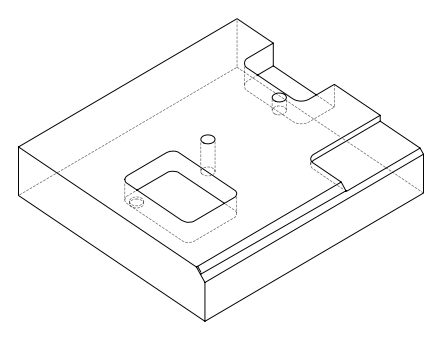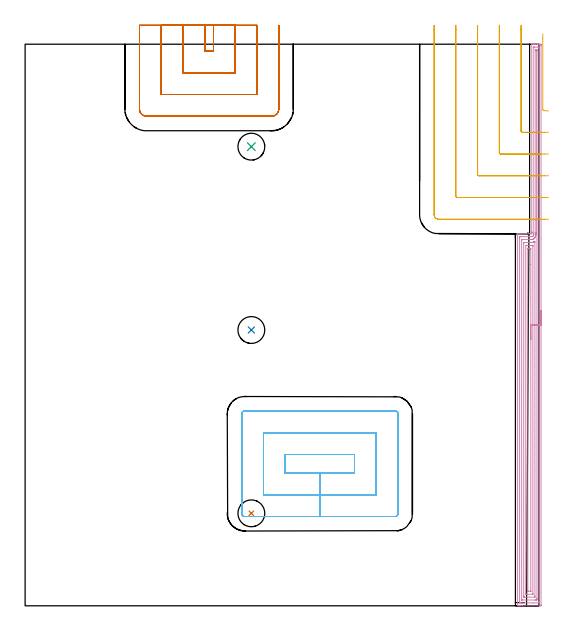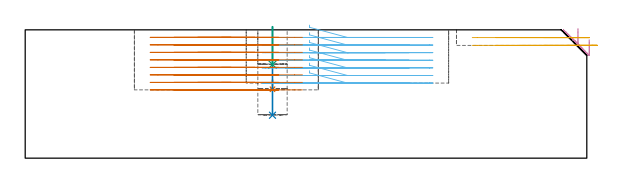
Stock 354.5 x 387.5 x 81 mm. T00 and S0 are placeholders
(PLAN: 7 operations, 2 tool changes, 44.6 min)
(1 INDEXABLE_INSERT_DRILL_BLIND_HOLE_FROM_SOLID | STEP1POCKET | NXT0302_008 | 0.03 min | 10006 mm3)
(2 INDEXABLE_INSERT_DRILL_BLIND_HOLE_FROM_SOLID_1 | STEP1POCKET_1 | NXT0302_008 | 0.23 min | 14409 mm3)
(3 INDEXABLE_INSERT_DRILL_BLIND_HOLE_FROM_SOLID_2 | STEP1POCKET_2 | NXT0302_008 | 0.1 min | 5821 mm3)
(4 AREA_MILL | FG_CHAMFER_SURFACE | UGT0205_001 | 15.76 min | 50741 mm3)
(5 MILL_CORNER_NOTCH_RECTANGULAR | CORNER_NOTCH_RECTANGULAR | UGT0201_094 | Follow Part, ap 5, ae 75% | 3.38 min | 90758 mm3)
(6 MILL_RECTANGULAR_POCKET | POCKET_RECTANGULAR_STRAIGHT | UGT0201_094 | Follow Part, ap 5, ae 75% | 11.39 min | 385364 mm3)
(7 MILL_SLOT | SLOT_PARTIAL_RECTANGULAR | UGT0201_094 | Follow Part, ap 5, ae 75% | 13.68 min | 259105 mm3)
(TOOL NXT0302_008 | Index. Insert Drill 18.5mm [880-D1850L25-05] | D18.5 PA176 FL93 Z2)
(TOOL UGT0205_001 | Chamfer Mill 20 x 3 x 45 deg. | D20 FL50 Z2)
(TOOL UGT0201_094 | End mill 20 mm | D20 FL38 Z4)
(OP 1 INDEXABLE_INSERT_DRILL_BLIND_HOLE_FROM_SOLID)
G17 G21 G94 G90
T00 M6
G54
G17 G0 G90 X156.1 Y63.8 S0 M3
G43 Z91. H1
G94 G81 G98 Z43.5 F250. R49.4
G80
M5
M2
(OP 2 INDEXABLE_INSERT_DRILL_BLIND_HOLE_FROM_SOLID_1)
G17 G21 G94 G90
T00 M6
G54
G17 G0 G90 X156.1 Y190.3 S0 M3
G43 Z91. H1
G94 G81 G98 Z27.1 F250. R83.
G80
M5
M2
(OP 3 INDEXABLE_INSERT_DRILL_BLIND_HOLE_FROM_SOLID_2)
G17 G21 G94 G90
T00 M6
G54
G17 G0 G90 X156.1 Y316.8 S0 M3
G43 Z91. H1
G94 G81 G98 Z59.1 F250. R83.
G80
M5
M2
(OP 4 AREA_MILL)
G17 G21 G94 G90
T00 M6
G54
G17 G0 G90 X356. Y203.75 S1061 M3
G43 Z91. H0
Z74.8
G94 G1 Y203.712 Z73.928 F250.
Y203.598 Z73.064
Y203.409 Z72.212
Y203.147 Z71.38
Y202.813 Z70.574
Y202.41 Z69.8
Y201.942 Z69.064
Y201.41 Z68.372
Y200.821 Z67.729
Y200.178 Z67.14
Y199.486 Z66.608
Y198.75 Z66.14
Y197.976 Z65.737
Y197.17 Z65.403
Y196.338 Z65.141
Y195.486 Z64.952
Y194.622 Z64.838
Y193.75 Z64.8
Y0.628
X355.997 Y0.283 Z64.802
X355.992 Y0.01 Z64.806
X355.715 Y0. Z65.082
X343.014 Z77.781
X341.597 Z79.199
X341.237 Z79.558
X340.245 Z80.555
X339.841 Y0.007 Z80.951
X339.803 Y0.01 Z80.988
X339.8 Y0.181 Z81.
Y256.336
X339.806 Y256.69 Z80.992
X340.247 Y256.7 Z80.552
X347.62 Z73.179
X348.344 Z72.45
X349.233 Z71.562
X349.414 Z71.386
X349.6 Z71.2
Y257.075
X349.599 Y257.23 Z71.199
X349.592 Y257.401 Z71.19
Y257.677
X349.6 Y257.696 Z71.2
Y257.725
X349.598 Y257.74 Z71.193
X349.599 Y257.826 Z71.194
X349.6 Y257.882 Z71.197
Y257.949 Z71.2
Y387.319
X349.603 Y387.491 Z71.188
X349.631 Y387.5 Z71.16
X350.022 Z70.777
X350.289 Z70.511
X351.009 Z69.786
X352.258 Z68.539
X353.675 Z67.121
X354.299 Z66.497
X355.187 Z65.609
X355.451 Y387.498 Z65.345
X355.991 Y387.492 Z64.806
X355.994 Y387.418 Z64.803
X355.999 Y386.872 Z64.801
X356. Y386.32 Z64.8
Y193.75
X354.586 Z66.214
X354.585 Y2.416 Z66.215
Y2.394
X354.563 Y2.01 Z66.237
X354.087 Y2.002 Z66.713
X350.535 Y2. Z70.265
X342.125 Z78.675
X341.649 Y2.002 Z79.151
X341.237 Y2.01 Z79.563
X341.215 Y2.416 Z79.585
Y2.439
X341.214 Y253.654 Z79.586
X341.216 Y254.548 Z79.584
X341.217 Y254.568 Z79.583
X341.237 Y254.69 Z79.563
X341.975 Y254.699 Z78.825
X342.125 Y254.7 Z78.675
X349.081 Z71.719
X349.233 Y254.702 Z71.567
X349.601 Y254.71 Z71.199
X349.773 Y254.725 Z71.027
X349.911 Y254.759 Z70.889
X350.121 Y254.851 Z70.679
X350.338 Y255.006 Z70.462
X350.448 Y255.112 Z70.352
X350.549 Y255.231 Z70.251
X350.691 Y255.442 Z70.109
X350.798 Y255.655 Z70.002
X350.902 Y255.944 Z69.898
X350.948 Y256.129 Z69.852
X350.989 Y256.336 Z69.811
X350.992 Y256.353 Z69.808
X351.009 Y256.536 Z69.791
X351.014 Y257.225 Z69.786
Y385.306
X351.015 Y385.417 Z69.785
X351.018 Y385.472 Z69.782
X351.021 Y385.49 Z69.779
X351.071 Y385.493 Z69.729
X351.485 Y385.499 Z69.315
X353.675 Y385.5 Z67.125
X354.151 Y385.498 Z66.649
X354.563 Y385.49 Z66.237
X354.585 Y385.084 Z66.215
Y385.061
X354.586 Y193.75 Z66.214
X353.172 Z67.628
X353.171 Y5.099 Z67.629
X353.17 Y4.712 Z67.63
X353.167 Y4.205 Z67.633
X353.165 Y4.02 Z67.635
X352.983 Y4.006 Z67.817
X352.786 Y4.003 Z68.014
X352.101 Y4. Z68.699
X351.898 Z68.902
X343.014 Y4.001 Z77.786
X342.811 Y4.004 Z77.989
X342.675 Y4.008 Z78.125
X342.635 Y4.011 Z78.165
X342.633 Y4.029 Z78.167
X342.631 Y4.075 Z78.169
X342.629 Y4.205 Z78.171
Y251.865
X342.63 Y252.252 Z78.17
X342.634 Y252.64 Z78.166
X342.635 Y252.685 Z78.165
X342.652 Y252.69 Z78.148
X342.703 Y252.695 Z78.097
X342.807 Y252.698 Z77.993
X343.014 Y252.7 Z77.786
X343.073 Z77.727
X348.344 Z72.456
X349.233 Y252.702 Z71.567
X349.289 Y252.703 Z71.511
X350.074 Y252.759 Z70.726
X350.111 Y252.769 Z70.689
X350.121 Y252.772 Z70.679
X350.322 Y252.845 Z70.478
X350.489 Y252.918 Z70.311
X350.726 Y253.044 Z70.074
X351.009 Y253.245 Z69.791
X351.223 Y253.438 Z69.577
X351.421 Y253.654 Z69.379
X351.625 Y253.928 Z69.175
X351.898 Y254.387 Z68.902
X351.952 Y254.493 Z68.848
X351.976 Y254.548 Z68.824
X352.197 Y255.141 Z68.603
X352.276 Y255.442 Z68.524
X352.359 Y255.872 Z68.441
X352.41 Y256.336 Z68.39
X352.418 Y256.706 Z68.382
X352.425 Y257.23 Z68.375
X352.427 Y257.591 Z68.373
X352.428 Y266.229 Z68.372
X352.429 Y382.761 Z68.371
X352.431 Y383.295 Z68.369
X352.434 Y383.474 Z68.366
X352.435 Y383.488 Z68.365
X352.462 Y383.493 Z68.339
X352.515 Y383.497 Z68.285
X352.583 Y383.5 Z68.217
X352.786 Y383.499 Z68.014
X352.989 Y383.496 Z67.811
X353.125 Y383.492 Z67.675
X353.165 Y383.489 Z67.635
X353.167 Y383.471 Z67.633
X353.169 Y383.425 Z67.631
X353.171 Y383.295 Z67.629
X353.172 Y193.75 Z67.628
X351.757 Z69.043
Y6.887
X351.753 Y6.138 Z69.047
X351.75 Y6.028 Z69.05
X351.747 Y6.009 Z69.053
X351.725 Y6.007 Z69.075
X351.67 Y6.004 Z69.13
X351.45 Y6.001 Z69.35
X344.348 Z76.452
X344.13 Y6.003 Z76.67
X344.076 Y6.007 Z76.724
X344.053 Y6.01 Z76.747
X344.05 Y6.023 Z76.75
X344.048 Y6.097 Z76.752
X344.043 Y6.745 Z76.757
Y6.887
Y250.077
X344.045 Y250.454 Z76.755
X344.048 Y250.641 Z76.752
X344.049 Y250.68 Z76.751
X344.084 Y250.69 Z76.716
X344.176 Y250.696 Z76.624
X344.791 Y250.699 Z76.009
X345.06 Y250.7 Z75.74
X348.613 Y250.701 Z72.187
X349.233 Y250.71 Z71.567
X349.483 Y250.719 Z71.317
X350.121 Y250.77 Z70.679
X350.297 Y250.794 Z70.503
X350.843 Y250.971 Z69.957
X350.957 Y251.024 Z69.843
X351.009 Y251.052 Z69.791
X351.282 Y251.205 Z69.518
X351.515 Y251.357 Z69.285
X351.75 Y251.51 Z69.05
X351.756 Y251.114 Z69.044
X351.757 Y250.971 Z69.043
Y193.75
X350.343 Z70.457
Y8.228
X350.341 Y8.079 Z70.459
X350.338 Y8.026 Z70.462
X350.335 Y8.009 Z70.465
X350.329 Y8.006 Z70.471
X350.289 Y8.003 Z70.511
X350.121 Y8.001 Z70.679
X349.903 Y8. Z70.897
X345.46 Y8.001 Z75.34
X345.458 Y8.003 Z75.342
Y8.004
X345.457 Y248.512 Z75.343
X345.458 Y248.587 Z75.342
X345.461 Y248.646 Z75.339
X345.463 Y248.68 Z75.337
X345.477 Y248.69 Z75.323
X345.679 Y248.694 Z75.121
X346.16 Y248.699 Z74.64
X348.344 Y248.701 Z72.456
X348.822 Y248.702 Z71.978
X349.233 Y248.71 Z71.567
X349.683 Y248.73 Z71.117
X350.336 Y248.77 Z70.464
X350.339 Y248.661 Z70.461
X350.341 Y248.513 Z70.459
X350.343 Y248.289 Z70.457
Y248.065
Y193.75
X348.929 Z71.871
Y10.463
X348.927 Y10.169 Z71.873
X348.924 Y10.023 Z71.876
X348.923 Y10.012 Z71.877
X348.91 Y10.008 Z71.89
X348.87 Y10.003 Z71.93
X348.804 Y10.001 Z71.996
X347.026 Y10.002 Z73.774
X346.891 Y10.008 Z73.909
X346.88 Y10.01 Z73.92
X346.877 Y10.022 Z73.923
X346.874 Y10.066 Z73.926
X346.872 Y10.157 Z73.928
X346.871 Y246.195 Z73.929
X346.873 Y246.501 Z73.927
X346.876 Y246.647 Z73.924
X346.878 Y246.68 Z73.922
X346.884 Y246.69 Z73.916
X346.928 Y246.693 Z73.872
X347.06 Y246.697 Z73.74
X347.258 Y246.7 Z73.542
X347.456 Z73.344
X348.147 Z72.653
X348.344 Y246.698 Z72.456
X348.542 Y246.695 Z72.258
X348.922 Y246.687 Z71.878
X348.924 Y246.501 Z71.876
X348.928 Y245.913 Z71.872
X348.929 Y235.406 Z71.871
Y193.75
Y192.878 Z71.909
Y192.014 Z72.023
Y191.162 Z72.212
Y190.33 Z72.474
Y189.524 Z72.808
Y188.75 Z73.211
Y188.014 Z73.68
Y187.322 Z74.211
Y186.679 Z74.8
Y186.09 Z75.443
Y185.558 Z76.135
Y185.09 Z76.871
Y184.687 Z77.645
Y184.353 Z78.451
Y184.091 Z79.283
Y183.902 Z80.135
Y183.788 Z81.
Y183.75 Z81.871
G0 Z91.
M5
M2
(OP 5 MILL_CORNER_NOTCH_RECTANGULAR)
G17 G21 G94 G90
T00 M6
G54
G17 G0 G90 X342.2 Y400.5 S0 M3
G43 Z91. H0
Z76.1
G94 G1 Y397.5 F250.
Y327.694 F500.
G3 X343.194 Y326.7 R1.
G1 X353.2
X356.2 F250.
G0 Z91.
X327.2 Y400.5
Z76.1
G1 Y397.5
Y312.694 F500.
G3 X328.194 Y311.7 R1.
G1 X353.2
X356.2 F250.
G0 Z91.
X312.2 Y400.5
Z76.1
G1 Y397.5
Y297.695 F500.
G3 X313.195 Y296.7 R1.
G1 X353.2
X356.2 F250.
G0 Z91.
X297.2 Y400.5
Z76.1
G1 Y397.5
Y282.695 F500.
G3 X298.195 Y281.7 R1.
G1 X353.2
X356.2 F250.
G0 Z91.
X282.2 Y400.5
Z76.1
G1 Y397.5
Y269.9 F500.
G3 X285.4 Y266.7 R3.2
G1 X353.2
X356.2 F250.
G0 Z91.
X357.2 Y394.643
Z71.2
G1 Y391.643
Y342.693 F500.
G3 X358.099 Y341.705 R1.
G1 X361.083 Y341.402 F250.
G0 Z91.
X342.2 Y400.5
Z71.2
G1 Y397.5
Y327.694 F500.
G3 X343.194 Y326.7 R1.
G1 X358.099
X361.099 F250.
G0 Z91.
X327.2 Y400.5
Z71.2
G1 Y397.5
Y312.694 F500.
G3 X328.194 Y311.7 R1.
G1 X358.099
X361.099 F250.
G0 Z91.
X312.2 Y400.5
Z71.2
G1 Y397.5
Y297.695 F500.
G3 X313.195 Y296.7 R1.
G1 X358.099
X361.099 F250.
G0 Z91.
X297.2 Y400.5
Z71.2
G1 Y397.5
Y282.695 F500.
G3 X298.195 Y281.7 R1.
G1 X358.099
X361.099 F250.
G0 Z91.
X282.2 Y400.5
Z71.2
G1 Y397.5
Y269.9 F500.
G3 X285.4 Y266.7 R3.2
G1 X358.099
X361.099 F250.
G0 Z91.
M5
M2
(OP 6 MILL_RECTANGULAR_POCKET)
G17 G21 G94 G90
T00 M6
G54
G17 G0 G90 X179.5 Y96.81 S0 M3
G43 Z91. H0
Z84.
G94 G1 Y91.6 Z82.604 F250.
X203.4 Z76.2
X227.3 F500.
Y104.4
X179.5
Y91.6
X203.4
Y76.6
X242.3
Y119.4
X164.5
Y76.6
X203.4
Y61.6
X255.3
G3 X257.3 Y63.6 R2.
G1 Y132.4
G3 X255.3 Y134.4 R2.
G1 X151.5
G3 X149.5 Y132.4 R2.
G1 Y63.6
G3 X151.5 Y61.6 R2.
G1 X203.4
X204.4
G0 X179.5 Y96.81 Z79.2
G1 Y91.6 Z77.804 F250.
X203.4 Z71.4
X227.3 F500.
Y104.4
X179.5
Y91.6
X203.4
Y76.6
X242.3
Y119.4
X164.5
Y76.6
X203.4
Y61.6
X255.3
G3 X257.3 Y63.6 R2.
G1 Y132.4
G3 X255.3 Y134.4 R2.
G1 X151.5
G3 X149.5 Y132.4 R2.
G1 Y63.6
G3 X151.5 Y61.6 R2.
G1 X203.4
X204.4
G0 X179.5 Y96.81 Z74.4
G1 Y91.6 Z73.004 F250.
X203.4 Z66.6
X227.3 F500.
Y104.4
X179.5
Y91.6
X203.4
Y76.6
X242.3
Y119.4
X164.5
Y76.6
X203.4
Y61.6
X255.3
G3 X257.3 Y63.6 R2.
G1 Y132.4
G3 X255.3 Y134.4 R2.
G1 X151.5
G3 X149.5 Y132.4 R2.
G1 Y63.6
G3 X151.5 Y61.6 R2.
G1 X203.4
X204.4
G0 X179.5 Y96.81 Z69.6
G1 Y91.6 Z68.204 F250.
X203.4 Z61.8
X227.3 F500.
Y104.4
X179.5
Y91.6
X203.4
Y76.6
X242.3
Y119.4
X164.5
Y76.6
X203.4
Y61.6
X255.3
G3 X257.3 Y63.6 R2.
G1 Y132.4
G3 X255.3 Y134.4 R2.
G1 X151.5
G3 X149.5 Y132.4 R2.
G1 Y63.6
G3 X151.5 Y61.6 R2.
G1 X203.4
X204.4
G0 X179.5 Y96.81 Z64.8
G1 Y91.6 Z63.404 F250.
X203.4 Z57.
X227.3 F500.
Y104.4
X179.5
Y91.6
X203.4
Y76.6
X242.3
Y119.4
X164.5
Y76.6
X203.4
Y61.6
X255.3
G3 X257.3 Y63.6 R2.
G1 Y132.4
G3 X255.3 Y134.4 R2.
G1 X151.5
G3 X149.5 Y132.4 R2.
G1 Y63.6
G3 X151.5 Y61.6 R2.
G1 X203.4
X204.4
G0 X179.5 Y96.81 Z60.
G1 Y91.6 Z58.604 F250.
X203.4 Z52.2
X227.3 F500.
Y104.4
X179.5
Y91.6
X203.4
Y76.6
X242.3
Y119.4
X164.5
Y76.6
X203.4
Y61.6
X255.3
G3 X257.3 Y63.6 R2.
G1 Y132.4
G3 X255.3 Y134.4 R2.
G1 X151.5
G3 X149.5 Y132.4 R2.
G1 Y63.6
G3 X151.5 Y61.6 R2.
G1 X203.4
X204.4
G0 X179.5 Y96.81 Z55.2
G1 Y91.6 Z53.804 F250.
X203.4 Z47.4
X227.3 F500.
Y104.4
X179.5
Y91.6
X203.4
Y76.6
X242.3
Y119.4
X164.5
Y76.6
X203.4
Y61.6
X255.3
G3 X257.3 Y63.6 R2.
G1 Y132.4
G3 X255.3 Y134.4 R2.
G1 X151.5
G3 X149.5 Y132.4 R2.
G1 Y63.6
G3 X151.5 Y61.6 R2.
G1 X203.4
X204.4
G0 Z91.
M5
M2
(OP 7 MILL_SLOT)
G17 G21 G94 G90
T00 M6
G54
G17 G0 G90 X123.9 Y400.5 S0 M3
G43 Z91. H0
Z76.262
G94 G1 Y397.5 F250.
Y382.8 F500.
X130.
Y397.5
Y400.5 F250.
X108.9
Y397.5
Y367.8 F500.
X145.
Y397.5
Y400.5 F250.
X93.9
Y397.5
Y352.8 F500.
X160.
Y397.5
Y400.5 F250.
X78.9
Y397.5
Y342.7 F500.
G3 X83.8 Y337.8 R4.9
G1 X170.1
G3 X175. Y342.7 R4.9
G1 Y397.5
Y400.5 F250.
G0 X123.9 Z71.525
G1 Y397.5
Y382.8 F500.
X130.
Y397.5
Y400.5 F250.
X108.9
Y397.5
Y367.8 F500.
X145.
Y397.5
Y400.5 F250.
X93.9
Y397.5
Y352.8 F500.
X160.
Y397.5
Y400.5 F250.
X78.9
Y397.5
Y342.7 F500.
G3 X83.8 Y337.8 R4.9
G1 X170.1
G3 X175. Y342.7 R4.9
G1 Y397.5
Y400.5 F250.
G0 X123.9 Z66.787
G1 Y397.5
Y382.8 F500.
X130.
Y397.5
Y400.5 F250.
X108.9
Y397.5
Y367.8 F500.
X145.
Y397.5
Y400.5 F250.
X93.9
Y397.5
Y352.8 F500.
X160.
Y397.5
Y400.5 F250.
X78.9
Y397.5
Y342.7 F500.
G3 X83.8 Y337.8 R4.9
G1 X170.1
G3 X175. Y342.7 R4.9
G1 Y397.5
Y400.5 F250.
G0 X123.9 Z62.05
G1 Y397.5
Y382.8 F500.
X130.
Y397.5
Y400.5 F250.
X108.9
Y397.5
Y367.8 F500.
X145.
Y397.5
Y400.5 F250.
X93.9
Y397.5
Y352.8 F500.
X160.
Y397.5
Y400.5 F250.
X78.9
Y397.5
Y342.7 F500.
G3 X83.8 Y337.8 R4.9
G1 X170.1
G3 X175. Y342.7 R4.9
G1 Y397.5
Y400.5 F250.
G0 X123.9 Z57.312
G1 Y397.5
Y382.8 F500.
X130.
Y397.5
Y400.5 F250.
X108.9
Y397.5
Y367.8 F500.
X145.
Y397.5
Y400.5 F250.
X93.9
Y397.5
Y352.8 F500.
X160.
Y397.5
Y400.5 F250.
X78.9
Y397.5
Y342.7 F500.
G3 X83.8 Y337.8 R4.9
G1 X170.1
G3 X175. Y342.7 R4.9
G1 Y397.5
Y400.5 F250.
G0 X123.9 Z52.575
G1 Y397.5
Y382.8 F500.
X130.
Y397.5
Y400.5 F250.
X108.9
Y397.5
Y367.8 F500.
X145.
Y397.5
Y400.5 F250.
X93.9
Y397.5
Y352.8 F500.
X160.
Y397.5
Y400.5 F250.
X78.9
Y397.5
Y342.7 F500.
G3 X83.8 Y337.8 R4.9
G1 X170.1
G3 X175. Y342.7 R4.9
G1 Y397.5
Y400.5 F250.
G0 X123.9 Z47.837
G1 Y397.5
Y382.8 F500.
X130.
Y397.5
Y400.5 F250.
X108.9
Y397.5
Y367.8 F500.
X145.
Y397.5
Y400.5 F250.
X93.9
Y397.5
Y352.8 F500.
X160.
Y397.5
Y400.5 F250.
X78.9
Y397.5
Y342.7 F500.
G3 X83.8 Y337.8 R4.9
G1 X170.1
G3 X175. Y342.7 R4.9
G1 Y397.5
Y400.5 F250.
G0 X123.9 Z43.1
G1 Y397.5
Y382.8 F500.
X130.
Y397.5
Y400.5 F250.
X108.9
Y397.5
Y367.8 F500.
X145.
Y397.5
Y400.5 F250.
X93.9
Y397.5
Y352.8 F500.
X160.
Y397.5
Y400.5 F250.
X78.9
Y397.5
Y342.7 F500.
G3 X83.8 Y337.8 R4.9
G1 X170.1
G3 X175. Y342.7 R4.9
G1 Y397.5
Y400.5 F250.
G0 Z91.
M5
M2
